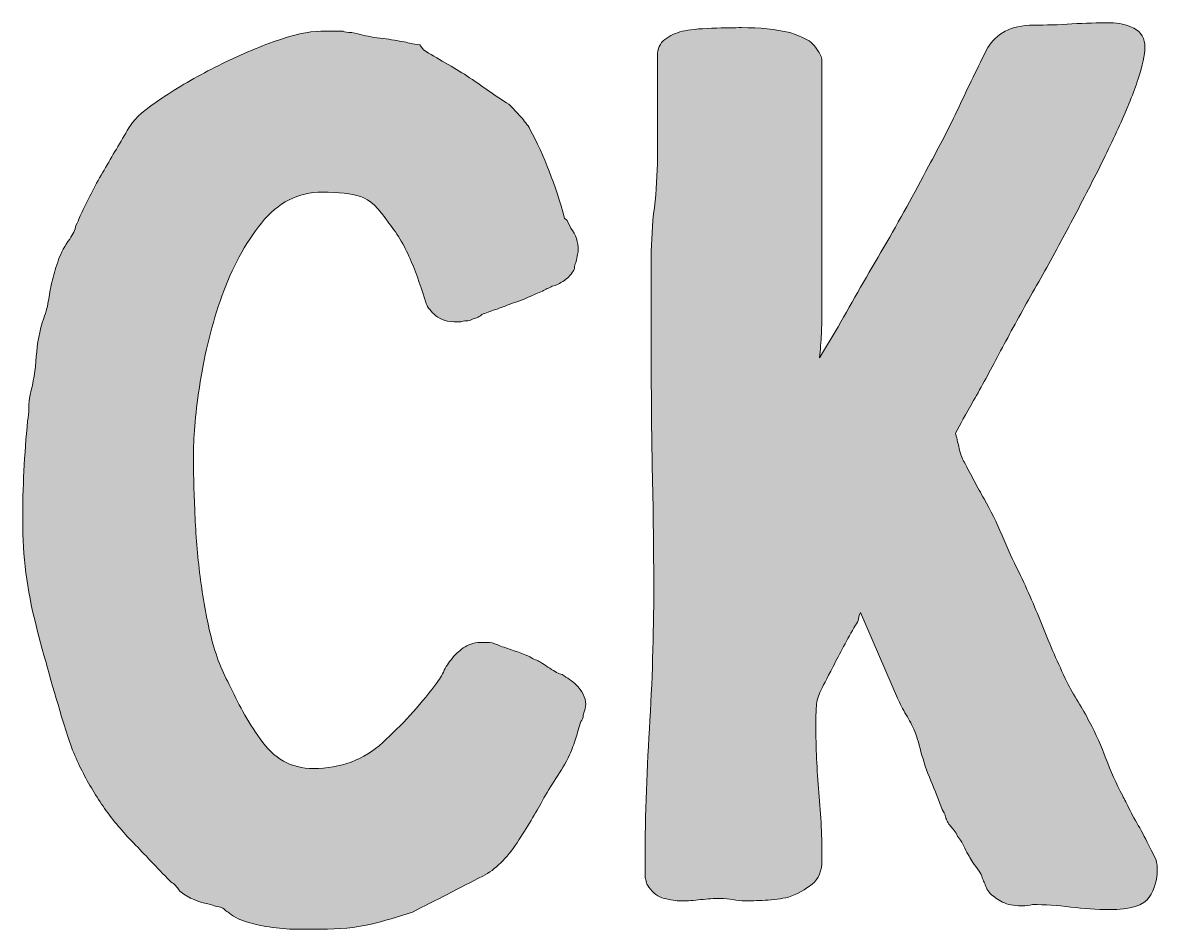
# Model space of a CAD drawing. Header units: inches. Extents: x 185 to 894, y -1024 to -60.
# Drawn here: x 609.2 to 888.5, y -471.7 to -248.4 of the extents above; entities that cross this region are included whole.
import ezdxf

# ---------------------------------------------------------------- set-up
doc = ezdxf.new("R2010")
doc.units = ezdxf.units.IN
doc.header["$MEASUREMENT"] = 0
doc.layers.add('Layer 1', color=7, linetype='Continuous')

# ---------------------------------------------------------------- blocks, each defined once
blk = doc.blocks.new('block 16')
at = {"layer": 'Layer 1', "true_color": 0x1f9d48}
h = blk.add_hatch(color=114, dxfattribs=at)
h.dxf.hatch_style = 2
edge = h.paths.add_edge_path()
edge.add_spline(control_points=[(838.89, -349.56), (839.09, -350.38), (839.39, -351.65), (839.8, -353.37), (840.21, -355.1), (840.61, -356.17), (841.02, -356.57), (841.83, -358.2), (842.64, -359.77), (843.46, -361.29), (844.27, -362.82), (845.08, -364.29), (845.9, -365.71), (847.52, -368.56), (848.99, -371.55), (850.31, -374.7), (851.63, -377.85), (853, -380.85), (854.43, -383.69), (856.66, -388.36), (858.64, -392.88), (860.37, -397.25), (862.09, -401.62), (864.07, -406.14), (866.31, -410.81), (867.12, -412.43), (868.03, -414.06), (869.05, -415.68), (870.06, -417.31), (870.98, -418.93), (871.79, -420.55), (873.42, -423.6), (874.79, -426.65), (875.91, -429.7), (877.02, -432.74), (878.39, -435.79), (880.02, -438.84), (880.42, -439.65), (881.03, -440.87), (881.85, -442.49), (882.66, -444.12), (883.57, -445.74), (884.59, -447.37), (885.6, -449.4), (886.52, -451.23), (887.33, -452.85), (887.33, -452.85), (888.25, -454.68), (888.25, -454.68), (888.45, -455.49), (888.55, -456.31), (888.55, -457.12), (888.55, -459.55), (887.89, -461.79), (886.57, -463.82), (885.25, -465.85), (881.95, -466.87), (876.67, -466.87), (873.62, -466.87), (870.47, -466.67), (867.22, -466.26), (863.97, -465.85), (860.83, -465.65), (857.78, -465.65), (857.17, -465.85), (856.25, -465.95), (855.04, -465.95), (853.21, -465.95), (851.68, -465.65), (850.46, -465.04), (849.25, -464.43), (848.23, -463.72), (847.42, -462.91), (847.01, -462.5), (846.7, -462.04), (846.5, -461.53), (846.3, -461.03), (846.1, -460.57), (845.9, -460.16), (845.69, -459.76), (845.54, -459.35), (845.44, -458.95), (845.33, -458.54), (845.08, -458.03), (844.68, -457.42), (843.46, -455.8), (842.64, -454.58), (842.24, -453.76), (841.83, -453.16), (841.48, -452.5), (841.17, -451.78), (840.87, -451.08), (840.51, -450.41), (840.11, -449.8), (839.7, -449.4), (839.39, -448.94), (839.19, -448.43), (838.99, -447.93), (838.68, -447.47), (838.28, -447.06), (837.67, -446.45), (837.16, -445.74), (836.75, -444.93), (836.55, -444.53), (836.4, -444.12), (836.3, -443.71), (836.19, -443.31), (835.94, -442.8), (835.54, -442.19), (834.72, -439.95), (833.81, -437.62), (832.79, -435.18), (831.78, -432.74), (830.97, -430.36), (830.36, -428.02), (829.75, -425.69), (829.24, -424.01), (828.83, -422.99), (828.22, -421.57), (827.51, -420.2), (826.7, -418.88), (825.89, -417.56), (825.18, -416.19), (824.57, -414.77), (824.57, -414.77), (815.43, -393.74), (815.43, -393.74), (815.22, -394.15), (815.07, -394.66), (814.97, -395.27), (814.87, -395.88), (814.61, -396.39), (814.21, -396.79), (812.18, -400.45), (810.35, -403.85), (808.72, -407), (807.1, -410.15), (806.08, -412.13), (805.68, -412.94), (805.07, -414.16), (804.71, -415.43), (804.61, -416.75), (804.51, -418.07), (804.46, -419.64), (804.46, -421.47), (804.46, -426.95), (804.71, -432.49), (805.22, -438.07), (805.73, -443.66), (805.98, -449.2), (805.98, -454.68), (805.98, -457.32), (805.17, -459.3), (803.54, -460.62), (801.92, -461.94), (799.99, -463.01), (797.76, -463.82), (795.93, -464.23), (793.99, -464.48), (791.97, -464.58), (789.93, -464.69), (788.31, -464.73), (787.09, -464.73), (786.07, -464.73), (785.06, -464.63), (784.04, -464.43), (783.03, -464.23), (782.01, -464.12), (781, -464.12), (779.37, -464.12), (777.75, -464.23), (776.12, -464.43), (774.49, -464.63), (772.87, -464.73), (771.25, -464.73), (770.03, -464.73), (768.66, -464.53), (767.14, -464.12), (765.61, -463.72), (764.34, -462.81), (763.33, -461.38), (762.92, -460.77), (762.72, -460.32), (762.72, -460.01), (762.72, -459.71), (762.61, -459.35), (762.41, -458.95), (762.41, -458.95), (762.41, -457.12), (762.41, -457.12), (762.41, -445.54), (762.77, -433.96), (763.48, -422.38), (764.19, -410.81), (764.55, -399.23), (764.55, -387.65), (764.55, -378.51), (764.44, -369.37), (764.24, -360.23), (764.04, -351.09), (763.94, -341.95), (763.94, -332.81), (763.94, -332.81), (763.94, -306.3), (763.94, -306.3), (763.94, -302.24), (764.19, -298.13), (764.7, -293.96), (765.2, -289.8), (765.46, -285.69), (765.46, -281.62), (765.46, -281.62), (765.46, -259.08), (765.46, -259.08), (765.46, -259.08), (765.46, -256.64), (765.46, -256.64), (765.46, -254.81), (766.07, -253.44), (767.29, -252.52), (768.51, -251.61), (769.93, -250.95), (771.55, -250.54), (773.18, -250.14), (775.61, -249.89), (778.87, -249.78), (782.11, -249.68), (784.55, -249.63), (786.18, -249.63), (790.64, -249.63), (794.61, -250.04), (798.06, -250.85), (799.28, -251.26), (800.55, -251.76), (801.87, -252.37), (803.19, -252.98), (804.25, -254), (805.07, -255.42), (805.68, -256.23), (805.98, -257.15), (805.98, -258.16), (805.98, -258.16), (805.98, -260.29), (805.98, -260.29), (805.98, -260.29), (805.98, -319.1), (805.98, -319.1), (805.98, -321.13), (805.93, -323.11), (805.83, -325.04), (805.73, -326.97), (805.57, -328.95), (805.37, -330.98), (805.37, -330.98), (809.94, -323.36), (809.94, -323.36), (813.6, -316.86), (817.35, -310.31), (821.22, -303.71), (825.07, -297.11), (828.73, -290.46), (832.18, -283.75), (834.82, -279.08), (837.31, -274.26), (839.65, -269.28), (841.98, -264.31), (844.37, -259.38), (846.81, -254.51), (847.82, -252.88), (849.25, -251.56), (851.08, -250.54), (852.9, -249.53), (855.24, -249.02), (858.08, -249.02), (861.13, -249.02), (864.27, -248.92), (867.53, -248.72), (870.77, -248.52), (873.92, -248.41), (876.97, -248.41), (879, -248.41), (880.93, -248.87), (882.76, -249.78), (884.59, -250.7), (885.5, -252.27), (885.5, -254.51), (885.5, -256.33), (884.94, -258.92), (883.83, -262.27), (882.71, -265.63), (881.19, -269.43), (879.26, -273.7), (877.33, -277.97), (875.09, -282.59), (872.55, -287.56), (870.01, -292.54), (867.42, -297.46), (864.79, -302.34), (862.14, -307.21), (859.5, -311.99), (856.86, -316.66), (854.22, -321.33), (851.78, -325.8), (849.55, -330.06), (847.31, -334.33), (845.23, -338.14), (843.3, -341.49), (841.37, -344.84), (839.9, -347.54), (838.89, -349.56)], knot_values=[0, 0, 0, 0, 1, 1, 1, 2, 2, 2, 3, 3, 3, 4, 4, 4, 5, 5, 5, 6, 6, 6, 7, 7, 7, 8, 8, 8, 9, 9, 9, 10, 10, 10, 11, 11, 11, 12, 12, 12, 13, 13, 13, 14, 14, 14, 15, 15, 15, 16, 16, 16, 17, 17, 17, 18, 18, 18, 19, 19, 19, 20, 20, 20, 21, 21, 21, 22, 22, 22, 23, 23, 23, 24, 24, 24, 25, 25, 25, 26, 26, 26, 27, 27, 27, 28, 28, 28, 29, 29, 29, 30, 30, 30, 31, 31, 31, 32, 32, 32, 33, 33, 33, 34, 34, 34, 35, 35, 35, 36, 36, 36, 37, 37, 37, 38, 38, 38, 39, 39, 39, 40, 40, 40, 41, 41, 41, 42, 42, 42, 43, 43, 43, 44, 44, 44, 45, 45, 45, 46, 46, 46, 47, 47, 47, 48, 48, 48, 49, 49, 49, 50, 50, 50, 51, 51, 51, 52, 52, 52, 53, 53, 53, 54, 54, 54, 55, 55, 55, 56, 56, 56, 57, 57, 57, 58, 58, 58, 59, 59, 59, 60, 60, 60, 61, 61, 61, 62, 62, 62, 63, 63, 63, 64, 64, 64, 65, 65, 65, 66, 66, 66, 67, 67, 67, 68, 68, 68, 69, 69, 69, 70, 70, 70, 71, 71, 71, 72, 72, 72, 73, 73, 73, 74, 74, 74, 75, 75, 75, 76, 76, 76, 77, 77, 77, 78, 78, 78, 79, 79, 79, 80, 80, 80, 81, 81, 81, 82, 82, 82, 83, 83, 83, 84, 84, 84, 85, 85, 85, 86, 86, 86, 87, 87, 87, 88, 88, 88, 89, 89, 89, 90, 90, 90, 91, 91, 91, 92, 92, 92, 93, 93, 93, 94, 94, 94, 95, 95, 95, 96, 96, 96, 97, 97, 97, 98, 98, 98, 99, 99, 99, 100, 100, 100, 101, 101, 101, 102, 102, 102, 103, 103, 103, 103], degree=3, periodic=1)
h = blk.add_hatch(color=114, dxfattribs=at)
h.dxf.hatch_style = 2
edge = h.paths.add_edge_path()
edge.add_spline(control_points=[(688.07, -250.54), (688.48, -250.75), (689.19, -250.85), (690.21, -250.85), (691.22, -251.05), (692.13, -251.26), (692.95, -251.46), (693.76, -251.66), (694.67, -251.87), (695.69, -252.07), (697.72, -252.27), (699.6, -252.52), (701.33, -252.83), (703.05, -253.13), (704.32, -253.39), (705.13, -253.59), (705.13, -253.59), (706.96, -253.9), (706.96, -253.9), (706.96, -253.9), (707.88, -255.11), (707.88, -255.11), (709.5, -256.13), (711.28, -257.2), (713.21, -258.31), (715.14, -259.43), (716.91, -260.5), (718.54, -261.51), (720.37, -262.73), (722.14, -263.95), (723.87, -265.17), (725.59, -266.39), (727.27, -267.51), (728.9, -268.52), (729.91, -269.54), (730.88, -270.55), (731.79, -271.57), (732.71, -272.59), (733.47, -273.6), (734.08, -274.61), (737.53, -281.12), (740.37, -288.43), (742.61, -296.55), (742.61, -296.55), (743.22, -297.16), (743.22, -297.16), (743.22, -297.16), (744.13, -298.99), (744.13, -298.99), (745.35, -300.62), (745.96, -302.44), (745.96, -304.47), (745.96, -304.88), (745.76, -305.9), (745.35, -307.52), (745.15, -307.93), (745.05, -308.33), (745.05, -308.74), (745.05, -309.15), (744.84, -309.55), (744.44, -309.96), (743.83, -310.98), (742.92, -311.79), (741.7, -312.39), (741.29, -312.8), (740.58, -313.11), (739.56, -313.31), (739.15, -313.51), (738.75, -313.72), (738.34, -313.92), (737.93, -314.12), (737.53, -314.33), (737.13, -314.53), (736.11, -314.94), (734.94, -315.44), (733.62, -316.05), (732.3, -316.66), (730.93, -317.17), (729.51, -317.57), (728.09, -318.18), (726.77, -318.69), (725.55, -319.1), (724.33, -319.51), (723.21, -319.91), (722.2, -320.32), (721.79, -320.73), (721.38, -320.98), (720.98, -321.08), (720.57, -321.18), (720.16, -321.33), (719.76, -321.53), (719.35, -321.74), (718.89, -321.84), (718.39, -321.84), (717.88, -321.84), (717.42, -321.94), (717.02, -322.14), (716.81, -322.14), (716.51, -322.14), (716.1, -322.14), (713.87, -322.14), (712.14, -321.64), (710.92, -320.62), (709.71, -319.61), (708.89, -318.59), (708.49, -317.57), (707.47, -314.12), (706.25, -310.67), (704.83, -307.21), (703.41, -303.76), (701.58, -300.62), (699.34, -297.77), (696.91, -294.11), (694.57, -291.93), (692.34, -291.22), (690.1, -290.51), (686.95, -290.15), (682.89, -290.15), (677, -290.15), (672.02, -292.69), (667.96, -297.77), (663.9, -302.85), (660.65, -308.84), (658.21, -315.75), (655.78, -322.65), (654, -329.71), (652.88, -336.92), (651.76, -344.13), (651.21, -349.97), (651.21, -354.44), (651.21, -358.71), (651.31, -363.38), (651.51, -368.46), (651.71, -373.53), (652.12, -378.66), (652.73, -383.84), (653.34, -389.02), (654.2, -394), (655.32, -398.77), (656.43, -403.55), (658.01, -407.76), (660.04, -411.41), (661.06, -413.65), (662.17, -415.89), (663.39, -418.12), (664.61, -420.36), (666.03, -422.59), (667.66, -424.82), (670.91, -429.7), (675.28, -432.13), (680.76, -432.13), (687.46, -432.13), (693.15, -430), (697.82, -425.73), (702.49, -421.47), (706.76, -416.8), (710.62, -411.72), (711.43, -410.71), (712.14, -409.59), (712.75, -408.37), (713.36, -407.15), (714.07, -406.04), (714.88, -405.02), (715.9, -403.8), (716.96, -402.84), (718.08, -402.12), (719.2, -401.41), (720.67, -401.06), (722.5, -401.06), (722.7, -401.06), (723.11, -401.06), (723.72, -401.06), (724.33, -401.06), (725.14, -401.26), (726.16, -401.67), (726.56, -401.87), (727.07, -402.07), (727.68, -402.27), (728.29, -402.48), (728.9, -402.68), (729.51, -402.88), (730.73, -403.29), (731.84, -403.7), (732.86, -404.1), (733.87, -404.51), (734.48, -404.82), (734.69, -405.02), (735.7, -405.43), (736.52, -405.83), (737.13, -406.24), (737.73, -406.64), (738.34, -407.05), (738.95, -407.45), (740.17, -408.27), (741.19, -408.78), (742, -408.98), (742.61, -409.39), (743.22, -409.79), (743.83, -410.2), (744.44, -410.61), (744.94, -411.01), (745.35, -411.41), (746.98, -413.04), (747.79, -414.67), (747.79, -416.29), (747.79, -416.9), (747.58, -417.81), (747.18, -419.03), (747.18, -419.64), (746.98, -420.15), (746.57, -420.55), (746.16, -421.98), (745.76, -423.35), (745.35, -424.67), (744.94, -425.99), (744.44, -427.36), (743.83, -428.78), (742.81, -430.81), (741.7, -432.74), (740.48, -434.57), (739.26, -436.4), (738.14, -438.23), (737.13, -440.05), (735.5, -443.1), (733.42, -446.56), (730.88, -450.41), (728.34, -454.27), (725.55, -457.02), (722.5, -458.64), (719.65, -460.06), (716.76, -461.53), (713.82, -463.06), (710.87, -464.58), (707.98, -466.06), (705.13, -467.48), (701.68, -468.69), (698.17, -469.71), (694.62, -470.52), (691.07, -471.33), (687.05, -471.74), (682.59, -471.74), (681.16, -471.74), (679.39, -471.74), (677.26, -471.74), (675.12, -471.74), (672.94, -471.59), (670.71, -471.28), (668.47, -470.98), (666.33, -470.52), (664.31, -469.91), (662.27, -469.3), (660.75, -468.49), (659.74, -467.48), (659.33, -467.27), (659.02, -467.07), (658.82, -466.87), (658.62, -466.67), (658.31, -466.46), (657.91, -466.26), (657.5, -466.26), (656.69, -466.06), (655.47, -465.65), (652.42, -465.04), (649.99, -464.02), (648.16, -462.6), (647.75, -462.2), (647.45, -461.84), (647.25, -461.53), (647.04, -461.23), (646.74, -460.88), (646.33, -460.47), (645.92, -460.27), (645.42, -459.86), (644.81, -459.25), (641.56, -455.8), (638.61, -452.7), (635.97, -449.96), (633.33, -447.21), (630.99, -444.37), (628.96, -441.43), (626.93, -438.48), (625.1, -435.38), (623.48, -432.13), (621.85, -428.89), (620.43, -425.13), (619.21, -420.86), (616.78, -412.94), (614.49, -404.82), (612.36, -396.49), (610.23, -388.16), (609.16, -379.73), (609.16, -371.2), (609.16, -367.14), (609.26, -363.02), (609.46, -358.86), (609.66, -354.7), (609.97, -350.58), (610.38, -346.52), (610.58, -345.5), (610.68, -344.44), (610.68, -343.32), (610.68, -342.2), (610.78, -341.14), (610.99, -340.12), (611.8, -337.07), (612.31, -333.93), (612.51, -330.67), (612.71, -327.43), (613.32, -324.28), (614.34, -321.23), (614.95, -319.61), (615.35, -318.03), (615.56, -316.51), (615.76, -314.98), (616.06, -313.41), (616.47, -311.79), (616.88, -310.16), (617.39, -308.49), (618, -306.76), (618.61, -305.03), (619.52, -303.36), (620.74, -301.73), (621.55, -300.51), (622.06, -299.4), (622.26, -298.38), (622.67, -297.57), (622.97, -296.91), (623.17, -296.4), (623.37, -295.89), (623.68, -295.23), (624.09, -294.42), (625.71, -290.97), (627.54, -287.52), (629.57, -284.06), (631.6, -280.61), (633.64, -277.16), (635.67, -273.7), (636.89, -271.87), (639.48, -269.64), (643.44, -267), (647.4, -264.36), (651.76, -261.82), (656.54, -259.38), (661.31, -256.94), (666.08, -254.86), (670.86, -253.13), (675.63, -251.41), (679.54, -250.54), (682.59, -250.54), (682.59, -250.54), (685.63, -250.54), (685.63, -250.54), (685.63, -250.54), (688.07, -250.54), (688.07, -250.54)], knot_values=[0, 0, 0, 0, 1, 1, 1, 2, 2, 2, 3, 3, 3, 4, 4, 4, 5, 5, 5, 6, 6, 6, 7, 7, 7, 8, 8, 8, 9, 9, 9, 10, 10, 10, 11, 11, 11, 12, 12, 12, 13, 13, 13, 14, 14, 14, 15, 15, 15, 16, 16, 16, 17, 17, 17, 18, 18, 18, 19, 19, 19, 20, 20, 20, 21, 21, 21, 22, 22, 22, 23, 23, 23, 24, 24, 24, 25, 25, 25, 26, 26, 26, 27, 27, 27, 28, 28, 28, 29, 29, 29, 30, 30, 30, 31, 31, 31, 32, 32, 32, 33, 33, 33, 34, 34, 34, 35, 35, 35, 36, 36, 36, 37, 37, 37, 38, 38, 38, 39, 39, 39, 40, 40, 40, 41, 41, 41, 42, 42, 42, 43, 43, 43, 44, 44, 44, 45, 45, 45, 46, 46, 46, 47, 47, 47, 48, 48, 48, 49, 49, 49, 50, 50, 50, 51, 51, 51, 52, 52, 52, 53, 53, 53, 54, 54, 54, 55, 55, 55, 56, 56, 56, 57, 57, 57, 58, 58, 58, 59, 59, 59, 60, 60, 60, 61, 61, 61, 62, 62, 62, 63, 63, 63, 64, 64, 64, 65, 65, 65, 66, 66, 66, 67, 67, 67, 68, 68, 68, 69, 69, 69, 70, 70, 70, 71, 71, 71, 72, 72, 72, 73, 73, 73, 74, 74, 74, 75, 75, 75, 76, 76, 76, 77, 77, 77, 78, 78, 78, 79, 79, 79, 80, 80, 80, 81, 81, 81, 82, 82, 82, 83, 83, 83, 84, 84, 84, 85, 85, 85, 86, 86, 86, 87, 87, 87, 88, 88, 88, 89, 89, 89, 90, 90, 90, 91, 91, 91, 92, 92, 92, 93, 93, 93, 94, 94, 94, 95, 95, 95, 96, 96, 96, 97, 97, 97, 98, 98, 98, 99, 99, 99, 100, 100, 100, 101, 101, 101, 102, 102, 102, 103, 103, 103, 104, 104, 104, 105, 105, 105, 106, 106, 106, 107, 107, 107, 108, 108, 108, 109, 109, 109, 110, 110, 110, 111, 111, 111, 112, 112, 112, 113, 113, 113, 114, 114, 114, 115, 115, 115, 116, 116, 116, 117, 117, 117, 118, 118, 118, 118], degree=3, periodic=1)
at = {"layer": 'Layer 1', "lineweight": 0}
for points, knots in [([(838.89, -349.56), (839.09, -350.38), (839.39, -351.65), (839.8, -353.37), (840.21, -355.1), (840.61, -356.17), (841.02, -356.57), (841.83, -358.2), (842.64, -359.77), (843.46, -361.29), (844.27, -362.82), (845.08, -364.29), (845.9, -365.71), (847.52, -368.56), (848.99, -371.55), (850.31, -374.7), (851.63, -377.85), (853, -380.85), (854.43, -383.69), (856.66, -388.36), (858.64, -392.88), (860.37, -397.25), (862.09, -401.62), (864.07, -406.14), (866.31, -410.81), (867.12, -412.43), (868.03, -414.06), (869.05, -415.68), (870.06, -417.31), (870.98, -418.93), (871.79, -420.55), (873.42, -423.6), (874.79, -426.65), (875.91, -429.7), (877.02, -432.74), (878.39, -435.79), (880.02, -438.84), (880.42, -439.65), (881.03, -440.87), (881.85, -442.49), (882.66, -444.12), (883.57, -445.74), (884.59, -447.37), (885.6, -449.4), (886.52, -451.23), (887.33, -452.85), (887.33, -452.85), (888.25, -454.68), (888.25, -454.68), (888.45, -455.49), (888.55, -456.31), (888.55, -457.12), (888.55, -459.55), (887.89, -461.79), (886.57, -463.82), (885.25, -465.85), (881.95, -466.87), (876.67, -466.87), (873.62, -466.87), (870.47, -466.67), (867.22, -466.26), (863.97, -465.85), (860.83, -465.65), (857.78, -465.65), (857.17, -465.85), (856.25, -465.95), (855.04, -465.95), (853.21, -465.95), (851.68, -465.65), (850.46, -465.04), (849.25, -464.43), (848.23, -463.72), (847.42, -462.91), (847.01, -462.5), (846.7, -462.04), (846.5, -461.53), (846.3, -461.03), (846.1, -460.57), (845.9, -460.16), (845.69, -459.76), (845.54, -459.35), (845.44, -458.95), (845.33, -458.54), (845.08, -458.03), (844.68, -457.42), (843.46, -455.8), (842.64, -454.58), (842.24, -453.76), (841.83, -453.16), (841.48, -452.5), (841.17, -451.78), (840.87, -451.08), (840.51, -450.41), (840.11, -449.8), (839.7, -449.4), (839.39, -448.94), (839.19, -448.43), (838.99, -447.93), (838.68, -447.47), (838.28, -447.06), (837.67, -446.45), (837.16, -445.74), (836.75, -444.93), (836.55, -444.53), (836.4, -444.12), (836.3, -443.71), (836.19, -443.31), (835.94, -442.8), (835.54, -442.19), (834.72, -439.95), (833.81, -437.62), (832.79, -435.18), (831.78, -432.74), (830.97, -430.36), (830.36, -428.02), (829.75, -425.69), (829.24, -424.01), (828.83, -422.99), (828.22, -421.57), (827.51, -420.2), (826.7, -418.88), (825.89, -417.56), (825.18, -416.19), (824.57, -414.77), (824.57, -414.77), (815.43, -393.74), (815.43, -393.74), (815.22, -394.15), (815.07, -394.66), (814.97, -395.27), (814.87, -395.88), (814.61, -396.39), (814.21, -396.79), (812.18, -400.45), (810.35, -403.85), (808.72, -407), (807.1, -410.15), (806.08, -412.13), (805.68, -412.94), (805.07, -414.16), (804.71, -415.43), (804.61, -416.75), (804.51, -418.07), (804.46, -419.64), (804.46, -421.47), (804.46, -426.95), (804.71, -432.49), (805.22, -438.07), (805.73, -443.66), (805.98, -449.2), (805.98, -454.68), (805.98, -457.32), (805.17, -459.3), (803.54, -460.62), (801.92, -461.94), (799.99, -463.01), (797.76, -463.82), (795.93, -464.23), (793.99, -464.48), (791.97, -464.58), (789.93, -464.69), (788.31, -464.73), (787.09, -464.73), (786.07, -464.73), (785.06, -464.63), (784.04, -464.43), (783.03, -464.23), (782.01, -464.12), (781, -464.12), (779.37, -464.12), (777.75, -464.23), (776.12, -464.43), (774.49, -464.63), (772.87, -464.73), (771.25, -464.73), (770.03, -464.73), (768.66, -464.53), (767.14, -464.12), (765.61, -463.72), (764.34, -462.81), (763.33, -461.38), (762.92, -460.77), (762.72, -460.32), (762.72, -460.01), (762.72, -459.71), (762.61, -459.35), (762.41, -458.95), (762.41, -458.95), (762.41, -457.12), (762.41, -457.12), (762.41, -445.54), (762.77, -433.96), (763.48, -422.38), (764.19, -410.81), (764.55, -399.23), (764.55, -387.65), (764.55, -378.51), (764.44, -369.37), (764.24, -360.23), (764.04, -351.09), (763.94, -341.95), (763.94, -332.81), (763.94, -332.81), (763.94, -306.3), (763.94, -306.3), (763.94, -302.24), (764.19, -298.13), (764.7, -293.96), (765.2, -289.8), (765.46, -285.69), (765.46, -281.62), (765.46, -281.62), (765.46, -259.08), (765.46, -259.08), (765.46, -259.08), (765.46, -256.64), (765.46, -256.64), (765.46, -254.81), (766.07, -253.44), (767.29, -252.52), (768.51, -251.61), (769.93, -250.95), (771.55, -250.54), (773.18, -250.14), (775.61, -249.89), (778.87, -249.78), (782.11, -249.68), (784.55, -249.63), (786.18, -249.63), (790.64, -249.63), (794.61, -250.04), (798.06, -250.85), (799.28, -251.26), (800.55, -251.76), (801.87, -252.37), (803.19, -252.98), (804.25, -254), (805.07, -255.42), (805.68, -256.23), (805.98, -257.15), (805.98, -258.16), (805.98, -258.16), (805.98, -260.29), (805.98, -260.29), (805.98, -260.29), (805.98, -319.1), (805.98, -319.1), (805.98, -321.13), (805.93, -323.11), (805.83, -325.04), (805.73, -326.97), (805.57, -328.95), (805.37, -330.98), (805.37, -330.98), (809.94, -323.36), (809.94, -323.36), (813.6, -316.86), (817.35, -310.31), (821.22, -303.71), (825.07, -297.11), (828.73, -290.46), (832.18, -283.75), (834.82, -279.08), (837.31, -274.26), (839.65, -269.28), (841.98, -264.31), (844.37, -259.38), (846.81, -254.51), (847.82, -252.88), (849.25, -251.56), (851.08, -250.54), (852.9, -249.53), (855.24, -249.02), (858.08, -249.02), (861.13, -249.02), (864.27, -248.92), (867.53, -248.72), (870.77, -248.52), (873.92, -248.41), (876.97, -248.41), (879, -248.41), (880.93, -248.87), (882.76, -249.78), (884.59, -250.7), (885.5, -252.27), (885.5, -254.51), (885.5, -256.33), (884.94, -258.92), (883.83, -262.27), (882.71, -265.63), (881.19, -269.43), (879.26, -273.7), (877.33, -277.97), (875.09, -282.59), (872.55, -287.56), (870.01, -292.54), (867.42, -297.46), (864.79, -302.34), (862.14, -307.21), (859.5, -311.99), (856.86, -316.66), (854.22, -321.33), (851.78, -325.8), (849.55, -330.06), (847.31, -334.33), (845.23, -338.14), (843.3, -341.49), (841.37, -344.84), (839.9, -347.54), (838.89, -349.56)], [0, 0, 0, 0, 1, 1, 1, 2, 2, 2, 3, 3, 3, 4, 4, 4, 5, 5, 5, 6, 6, 6, 7, 7, 7, 8, 8, 8, 9, 9, 9, 10, 10, 10, 11, 11, 11, 12, 12, 12, 13, 13, 13, 14, 14, 14, 15, 15, 15, 16, 16, 16, 17, 17, 17, 18, 18, 18, 19, 19, 19, 20, 20, 20, 21, 21, 21, 22, 22, 22, 23, 23, 23, 24, 24, 24, 25, 25, 25, 26, 26, 26, 27, 27, 27, 28, 28, 28, 29, 29, 29, 30, 30, 30, 31, 31, 31, 32, 32, 32, 33, 33, 33, 34, 34, 34, 35, 35, 35, 36, 36, 36, 37, 37, 37, 38, 38, 38, 39, 39, 39, 40, 40, 40, 41, 41, 41, 42, 42, 42, 43, 43, 43, 44, 44, 44, 45, 45, 45, 46, 46, 46, 47, 47, 47, 48, 48, 48, 49, 49, 49, 50, 50, 50, 51, 51, 51, 52, 52, 52, 53, 53, 53, 54, 54, 54, 55, 55, 55, 56, 56, 56, 57, 57, 57, 58, 58, 58, 59, 59, 59, 60, 60, 60, 61, 61, 61, 62, 62, 62, 63, 63, 63, 64, 64, 64, 65, 65, 65, 66, 66, 66, 67, 67, 67, 68, 68, 68, 69, 69, 69, 70, 70, 70, 71, 71, 71, 72, 72, 72, 73, 73, 73, 74, 74, 74, 75, 75, 75, 76, 76, 76, 77, 77, 77, 78, 78, 78, 79, 79, 79, 80, 80, 80, 81, 81, 81, 82, 82, 82, 83, 83, 83, 84, 84, 84, 85, 85, 85, 86, 86, 86, 87, 87, 87, 88, 88, 88, 89, 89, 89, 90, 90, 90, 91, 91, 91, 92, 92, 92, 93, 93, 93, 94, 94, 94, 95, 95, 95, 96, 96, 96, 97, 97, 97, 98, 98, 98, 99, 99, 99, 100, 100, 100, 101, 101, 101, 102, 102, 102, 103, 103, 103, 103]), ([(688.07, -250.54), (688.48, -250.75), (689.19, -250.85), (690.21, -250.85), (691.22, -251.05), (692.13, -251.26), (692.95, -251.46), (693.76, -251.66), (694.67, -251.87), (695.69, -252.07), (697.72, -252.27), (699.6, -252.52), (701.33, -252.83), (703.05, -253.13), (704.32, -253.39), (705.13, -253.59), (705.13, -253.59), (706.96, -253.9), (706.96, -253.9), (706.96, -253.9), (707.88, -255.11), (707.88, -255.11), (709.5, -256.13), (711.28, -257.2), (713.21, -258.31), (715.14, -259.43), (716.91, -260.5), (718.54, -261.51), (720.37, -262.73), (722.14, -263.95), (723.87, -265.17), (725.59, -266.39), (727.27, -267.51), (728.9, -268.52), (729.91, -269.54), (730.88, -270.55), (731.79, -271.57), (732.71, -272.59), (733.47, -273.6), (734.08, -274.61), (737.53, -281.12), (740.37, -288.43), (742.61, -296.55), (742.61, -296.55), (743.22, -297.16), (743.22, -297.16), (743.22, -297.16), (744.13, -298.99), (744.13, -298.99), (745.35, -300.62), (745.96, -302.44), (745.96, -304.47), (745.96, -304.88), (745.76, -305.9), (745.35, -307.52), (745.15, -307.93), (745.05, -308.33), (745.05, -308.74), (745.05, -309.15), (744.84, -309.55), (744.44, -309.96), (743.83, -310.98), (742.92, -311.79), (741.7, -312.39), (741.29, -312.8), (740.58, -313.11), (739.56, -313.31), (739.15, -313.51), (738.75, -313.72), (738.34, -313.92), (737.93, -314.12), (737.53, -314.33), (737.13, -314.53), (736.11, -314.94), (734.94, -315.44), (733.62, -316.05), (732.3, -316.66), (730.93, -317.17), (729.51, -317.57), (728.09, -318.18), (726.77, -318.69), (725.55, -319.1), (724.33, -319.51), (723.21, -319.91), (722.2, -320.32), (721.79, -320.73), (721.38, -320.98), (720.98, -321.08), (720.57, -321.18), (720.16, -321.33), (719.76, -321.53), (719.35, -321.74), (718.89, -321.84), (718.39, -321.84), (717.88, -321.84), (717.42, -321.94), (717.02, -322.14), (716.81, -322.14), (716.51, -322.14), (716.1, -322.14), (713.87, -322.14), (712.14, -321.64), (710.92, -320.62), (709.71, -319.61), (708.89, -318.59), (708.49, -317.57), (707.47, -314.12), (706.25, -310.67), (704.83, -307.21), (703.41, -303.76), (701.58, -300.62), (699.34, -297.77), (696.91, -294.11), (694.57, -291.93), (692.34, -291.22), (690.1, -290.51), (686.95, -290.15), (682.89, -290.15), (677, -290.15), (672.02, -292.69), (667.96, -297.77), (663.9, -302.85), (660.65, -308.84), (658.21, -315.75), (655.78, -322.65), (654, -329.71), (652.88, -336.92), (651.76, -344.13), (651.21, -349.97), (651.21, -354.44), (651.21, -358.71), (651.31, -363.38), (651.51, -368.46), (651.71, -373.53), (652.12, -378.66), (652.73, -383.84), (653.34, -389.02), (654.2, -394), (655.32, -398.77), (656.43, -403.55), (658.01, -407.76), (660.04, -411.41), (661.06, -413.65), (662.17, -415.89), (663.39, -418.12), (664.61, -420.36), (666.03, -422.59), (667.66, -424.82), (670.91, -429.7), (675.28, -432.13), (680.76, -432.13), (687.46, -432.13), (693.15, -430), (697.82, -425.73), (702.49, -421.47), (706.76, -416.8), (710.62, -411.72), (711.43, -410.71), (712.14, -409.59), (712.75, -408.37), (713.36, -407.15), (714.07, -406.04), (714.88, -405.02), (715.9, -403.8), (716.96, -402.84), (718.08, -402.12), (719.2, -401.41), (720.67, -401.06), (722.5, -401.06), (722.7, -401.06), (723.11, -401.06), (723.72, -401.06), (724.33, -401.06), (725.14, -401.26), (726.16, -401.67), (726.56, -401.87), (727.07, -402.07), (727.68, -402.27), (728.29, -402.48), (728.9, -402.68), (729.51, -402.88), (730.73, -403.29), (731.84, -403.7), (732.86, -404.1), (733.87, -404.51), (734.48, -404.82), (734.69, -405.02), (735.7, -405.43), (736.52, -405.83), (737.13, -406.24), (737.73, -406.64), (738.34, -407.05), (738.95, -407.45), (740.17, -408.27), (741.19, -408.78), (742, -408.98), (742.61, -409.39), (743.22, -409.79), (743.83, -410.2), (744.44, -410.61), (744.94, -411.01), (745.35, -411.41), (746.98, -413.04), (747.79, -414.67), (747.79, -416.29), (747.79, -416.9), (747.58, -417.81), (747.18, -419.03), (747.18, -419.64), (746.98, -420.15), (746.57, -420.55), (746.16, -421.98), (745.76, -423.35), (745.35, -424.67), (744.94, -425.99), (744.44, -427.36), (743.83, -428.78), (742.81, -430.81), (741.7, -432.74), (740.48, -434.57), (739.26, -436.4), (738.14, -438.23), (737.13, -440.05), (735.5, -443.1), (733.42, -446.56), (730.88, -450.41), (728.34, -454.27), (725.55, -457.02), (722.5, -458.64), (719.65, -460.06), (716.76, -461.53), (713.82, -463.06), (710.87, -464.58), (707.98, -466.06), (705.13, -467.48), (701.68, -468.69), (698.17, -469.71), (694.62, -470.52), (691.07, -471.33), (687.05, -471.74), (682.59, -471.74), (681.16, -471.74), (679.39, -471.74), (677.26, -471.74), (675.12, -471.74), (672.94, -471.59), (670.71, -471.28), (668.47, -470.98), (666.33, -470.52), (664.31, -469.91), (662.27, -469.3), (660.75, -468.49), (659.74, -467.48), (659.33, -467.27), (659.02, -467.07), (658.82, -466.87), (658.62, -466.67), (658.31, -466.46), (657.91, -466.26), (657.5, -466.26), (656.69, -466.06), (655.47, -465.65), (652.42, -465.04), (649.99, -464.02), (648.16, -462.6), (647.75, -462.2), (647.45, -461.84), (647.25, -461.53), (647.04, -461.23), (646.74, -460.88), (646.33, -460.47), (645.92, -460.27), (645.42, -459.86), (644.81, -459.25), (641.56, -455.8), (638.61, -452.7), (635.97, -449.96), (633.33, -447.21), (630.99, -444.37), (628.96, -441.43), (626.93, -438.48), (625.1, -435.38), (623.48, -432.13), (621.85, -428.89), (620.43, -425.13), (619.21, -420.86), (616.78, -412.94), (614.49, -404.82), (612.36, -396.49), (610.23, -388.16), (609.16, -379.73), (609.16, -371.2), (609.16, -367.14), (609.26, -363.02), (609.46, -358.86), (609.66, -354.7), (609.97, -350.58), (610.38, -346.52), (610.58, -345.5), (610.68, -344.44), (610.68, -343.32), (610.68, -342.2), (610.78, -341.14), (610.99, -340.12), (611.8, -337.07), (612.31, -333.93), (612.51, -330.67), (612.71, -327.43), (613.32, -324.28), (614.34, -321.23), (614.95, -319.61), (615.35, -318.03), (615.56, -316.51), (615.76, -314.98), (616.06, -313.41), (616.47, -311.79), (616.88, -310.16), (617.39, -308.49), (618, -306.76), (618.61, -305.03), (619.52, -303.36), (620.74, -301.73), (621.55, -300.51), (622.06, -299.4), (622.26, -298.38), (622.67, -297.57), (622.97, -296.91), (623.17, -296.4), (623.37, -295.89), (623.68, -295.23), (624.09, -294.42), (625.71, -290.97), (627.54, -287.52), (629.57, -284.06), (631.6, -280.61), (633.64, -277.16), (635.67, -273.7), (636.89, -271.87), (639.48, -269.64), (643.44, -267), (647.4, -264.36), (651.76, -261.82), (656.54, -259.38), (661.31, -256.94), (666.08, -254.86), (670.86, -253.13), (675.63, -251.41), (679.54, -250.54), (682.59, -250.54), (682.59, -250.54), (685.63, -250.54), (685.63, -250.54), (685.63, -250.54), (688.07, -250.54), (688.07, -250.54)], [0, 0, 0, 0, 1, 1, 1, 2, 2, 2, 3, 3, 3, 4, 4, 4, 5, 5, 5, 6, 6, 6, 7, 7, 7, 8, 8, 8, 9, 9, 9, 10, 10, 10, 11, 11, 11, 12, 12, 12, 13, 13, 13, 14, 14, 14, 15, 15, 15, 16, 16, 16, 17, 17, 17, 18, 18, 18, 19, 19, 19, 20, 20, 20, 21, 21, 21, 22, 22, 22, 23, 23, 23, 24, 24, 24, 25, 25, 25, 26, 26, 26, 27, 27, 27, 28, 28, 28, 29, 29, 29, 30, 30, 30, 31, 31, 31, 32, 32, 32, 33, 33, 33, 34, 34, 34, 35, 35, 35, 36, 36, 36, 37, 37, 37, 38, 38, 38, 39, 39, 39, 40, 40, 40, 41, 41, 41, 42, 42, 42, 43, 43, 43, 44, 44, 44, 45, 45, 45, 46, 46, 46, 47, 47, 47, 48, 48, 48, 49, 49, 49, 50, 50, 50, 51, 51, 51, 52, 52, 52, 53, 53, 53, 54, 54, 54, 55, 55, 55, 56, 56, 56, 57, 57, 57, 58, 58, 58, 59, 59, 59, 60, 60, 60, 61, 61, 61, 62, 62, 62, 63, 63, 63, 64, 64, 64, 65, 65, 65, 66, 66, 66, 67, 67, 67, 68, 68, 68, 69, 69, 69, 70, 70, 70, 71, 71, 71, 72, 72, 72, 73, 73, 73, 74, 74, 74, 75, 75, 75, 76, 76, 76, 77, 77, 77, 78, 78, 78, 79, 79, 79, 80, 80, 80, 81, 81, 81, 82, 82, 82, 83, 83, 83, 84, 84, 84, 85, 85, 85, 86, 86, 86, 87, 87, 87, 88, 88, 88, 89, 89, 89, 90, 90, 90, 91, 91, 91, 92, 92, 92, 93, 93, 93, 94, 94, 94, 95, 95, 95, 96, 96, 96, 97, 97, 97, 98, 98, 98, 99, 99, 99, 100, 100, 100, 101, 101, 101, 102, 102, 102, 103, 103, 103, 104, 104, 104, 105, 105, 105, 106, 106, 106, 107, 107, 107, 108, 108, 108, 109, 109, 109, 110, 110, 110, 111, 111, 111, 112, 112, 112, 113, 113, 113, 114, 114, 114, 115, 115, 115, 116, 116, 116, 117, 117, 117, 118, 118, 118, 118])]:
    blk.add_open_spline(points, degree=3, knots=knots, dxfattribs=at)
blk = doc.blocks.new('block 2')
at = {"layer": 'Layer 1'}
blk.add_blockref('block 16', (0, 0), dxfattribs=at)

msp = doc.modelspace()

# ---------------------------------------------------------------- block references
at = {"layer": 'Layer 1'}
msp.add_blockref('block 2', (0, 0), dxfattribs=at)

doc.saveas('drawing.dxf')
